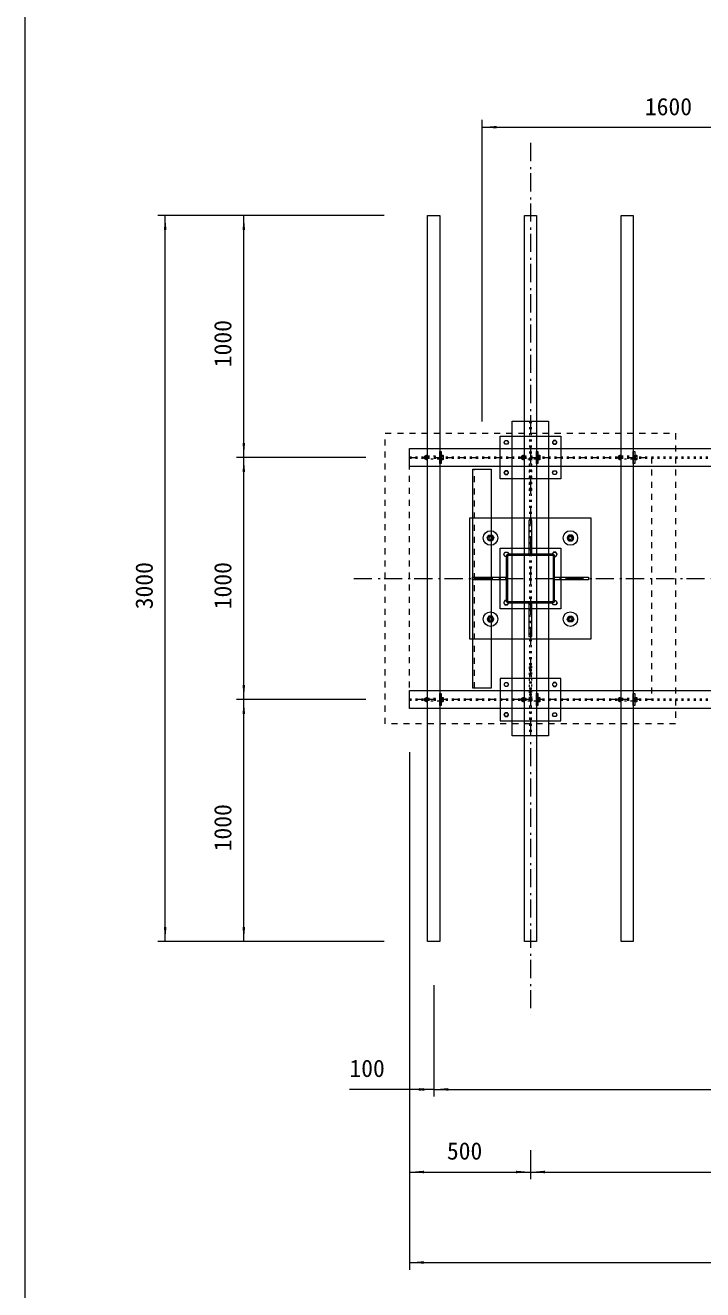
# Model space of a CAD drawing. Units: millimetres, scale not verified. Extents: x -11700 to 11700, y -8360 to 8374.
# Drawn here: x -11700 to -8900, y -5333 to -110 of the extents above; entities that cross this region are included whole.
import ezdxf
from ezdxf.enums import TextEntityAlignment as Align

# ---------------------------------------------------------------- set-up
doc = ezdxf.new("R2010")
doc.units = ezdxf.units.MM
doc.header["$LTSCALE"] = 60
for name, pattern in [('USER1', [0.833282, 0.416565, -0.416718]), ('USER5', [0.416565, 0.138855, -0.27771]), ('USER6', [2.083282, 1.25, -0.416565, 0.138855, -0.277863])]:
    doc.linetypes.add(name, pattern=pattern)
doc.layers.add('0-1_IMPORTED', color=30, linetype='Continuous', lineweight=18)
doc.styles.add('ＭＳ ゴシック', font='')
doc.styles.get('ＭＳ ゴシック').set_extended_font_data('MS Gothic')

msp = doc.modelspace()

# ---------------------------------------------------------------- linework, layer by layer
at = {"layer": '0-1_IMPORTED', "color": 1}
for p, q in [((-9811.96, -1745.89), (-9811.96, -500.5)), ((-9811.96, -530.5), (-8211.96, -530.5)), ((-10216.96, -895.05), (-11151.75, -895.05)), ((-11121.75, -3895.05), (-11121.75, -895.05)), ((-10216.96, -895.05), (-10826.75, -895.05)), ((-10796.75, -1895.05), (-10796.75, -895.05)), ((-10291.96, -1895.05), (-10826.75, -1895.05)), ((-10291.96, -1895.05), (-10826.75, -1895.05)), ((-10796.75, -2895.05), (-10796.75, -1895.05)), ((-10291.96, -2895.05), (-10826.75, -2895.05)), ((-10291.96, -2895.05), (-10826.75, -2895.05)), ((-10796.75, -3895.05), (-10796.75, -2895.05)), ((-10111.96, -3112.55), (-10111.96, -4876.74)), ((-10111.96, -3112.55), (-10111.96, -5250.5)), ((-10216.96, -3895.05), (-11151.75, -3895.05)), ((-10216.96, -3895.05), (-10826.75, -3895.05)), ((-10011.96, -4075.05), (-10011.96, -4535.5)), ((-10111.96, -4255.05), (-10111.96, -4535.5)), ((-10011.96, -4255.05), (-10011.96, -4535.5)), ((-10111.96, -4505.5), (-10360.21, -4505.5)), ((-10011.96, -4505.5), (-10111.96, -4505.5)), ((-10011.96, -4505.5), (-1211.96, -4505.5)), ((-9611.96, -4756.74), (-9611.96, -4876.74)), ((-9611.96, -4756.74), (-9611.96, -4876.74)), ((-10111.96, -4846.74), (-9611.96, -4846.74)), ((-9611.96, -4846.74), (-5611.96, -4846.74)), ((-10111.96, -5220.5), (-1111.96, -5220.5))]:
    msp.add_line(p, q, dxfattribs=at)
at = {"layer": '0-1_IMPORTED', "color": 7, "linetype": 'USER6', "lineweight": 9}
for p, q in [((-9611.96, -595.5), (-9611.96, -4195.5)), ((-10342, -2395.05), (-742, -2395.05))]:
    msp.add_line(p, q, dxfattribs=at)
at = {"layer": '0-1_IMPORTED', "linetype": 'USER5'}
for p, q in [((-9615.46, -1745.05), (-9615.46, -3045.05)), ((-9608.46, -1745.05), (-9608.46, -3045.05)), ((-10111.96, -1892.55), (-5611.96, -1892.55)), ((-10111.96, -1897.55), (-5611.96, -1897.55)), ((-10111.96, -2892.55), (-5611.96, -2892.55)), ((-10111.96, -2897.55), (-5611.96, -2897.55))]:
    msp.add_line(p, q, dxfattribs=at)
at = {"layer": '0-1_IMPORTED'}
for p, q in [((-10043.46, -1887.9), (-10043.46, -1902.21)), ((-10042.75, -1895.05), (-10039.18, -1895.05)), ((-9973.57, -1890.43), (-9979.36, -1890.43)), ((-9979.36, -1899.67), (-9973.57, -1899.67)), ((-9643.46, -1887.9), (-9643.46, -1902.21)), ((-9642.75, -1895.05), (-9639.18, -1895.05)), ((-9573.57, -1890.43), (-9579.36, -1890.43)), ((-9579.36, -1899.67), (-9573.57, -1899.67)), ((-9243.46, -1887.9), (-9243.46, -1902.21)), ((-9242.75, -1895.05), (-9239.18, -1895.05)), ((-9173.57, -1890.43), (-9179.36, -1890.43)), ((-9179.36, -1899.67), (-9173.57, -1899.67)), ((-9611.97, -2294.95), (-9702.97, -2294.95)), ((-9520.97, -2294.95), (-9611.97, -2294.95)), ((-9611.97, -2299.45), (-9702.97, -2299.45)), ((-9520.97, -2299.45), (-9611.97, -2299.45)), ((-10043.46, -2887.9), (-10043.46, -2902.21)), ((-10042.75, -2895.05), (-10039.18, -2895.05)), ((-9973.57, -2890.43), (-9979.36, -2890.43)), ((-9979.36, -2899.67), (-9973.57, -2899.67)), ((-9643.46, -2887.9), (-9643.46, -2902.21)), ((-9642.75, -2895.05), (-9639.18, -2895.05)), ((-9573.57, -2890.43), (-9579.36, -2890.43)), ((-9579.36, -2899.67), (-9573.57, -2899.67)), ((-9243.46, -2887.9), (-9243.46, -2902.21)), ((-9242.75, -2895.05), (-9239.18, -2895.05)), ((-9173.57, -2890.43), (-9179.36, -2890.43)), ((-9179.36, -2899.67), (-9173.57, -2899.67))]:
    msp.add_line(p, q, dxfattribs=at)
at = {"layer": '0-1_IMPORTED', "linetype": 'USER1'}
msp.add_line((-9842.96, -2847.55), (-9842.96, -1942.55), dxfattribs=at)
at = {"layer": '0-1_IMPORTED'}
for points in [[(-11700, 8140.5), (11700, 8140.5), (11700, -8359.5), (-11700, -8359.5)], [(-10036.96, -895.05), (-9986.96, -895.05), (-9986.96, -3895.05), (-10036.96, -3895.05)], [(-9636.96, -895.05), (-9586.96, -895.05), (-9586.96, -3895.05), (-9636.96, -3895.05)], [(-9236.96, -895.05), (-9186.96, -895.05), (-9186.96, -3895.05), (-9236.96, -3895.05)], [(-9686.96, -1745.05), (-9536.96, -1745.05), (-9536.96, -3045.05), (-9686.96, -3045.05)], [(-9736.96, -1807.55), (-9486.96, -1807.55), (-9486.96, -1982.55), (-9736.96, -1982.55)], [(-9721.2, -1832.55), (-9716.58, -1824.55), (-9707.34, -1824.55), (-9702.73, -1832.55), (-9707.34, -1840.55), (-9716.58, -1840.55)], [(-9502.73, -1832.55), (-9507.34, -1824.55), (-9516.58, -1824.55), (-9521.2, -1832.55), (-9516.58, -1840.55), (-9507.34, -1840.55)], [(-10111.96, -1857.55), (-5611.96, -1857.55), (-5611.96, -1932.55), (-10111.96, -1932.55)], [(-10036.96, -1877.55), (-10038.46, -1877.55), (-10038.46, -1912.55), (-10036.96, -1912.55)], [(-9986.96, -1870.05), (-9980.96, -1870.05), (-9980.96, -1920.05), (-9986.96, -1920.05)], [(-9636.96, -1877.55), (-9638.46, -1877.55), (-9638.46, -1912.55), (-9636.96, -1912.55)], [(-9586.96, -1870.05), (-9580.96, -1870.05), (-9580.96, -1920.05), (-9586.96, -1920.05)], [(-9236.96, -1877.55), (-9238.46, -1877.55), (-9238.46, -1912.55), (-9236.96, -1912.55)], [(-9186.96, -1870.05), (-9180.96, -1870.05), (-9180.96, -1920.05), (-9186.96, -1920.05)], [(-10043.46, -1886.05), (-10038.46, -1886.05), (-10038.46, -1904.05), (-10043.46, -1904.05)], [(-9980.96, -1886.05), (-9979.36, -1886.05), (-9979.36, -1904.05), (-9980.96, -1904.05)], [(-9979.36, -1885.82), (-9973.57, -1885.82), (-9972.85, -1887.05), (-9972.85, -1903.05), (-9973.57, -1904.29), (-9979.36, -1904.29)], [(-9643.46, -1886.05), (-9638.46, -1886.05), (-9638.46, -1904.05), (-9643.46, -1904.05)], [(-9580.96, -1886.05), (-9579.36, -1886.05), (-9579.36, -1904.05), (-9580.96, -1904.05)], [(-9579.36, -1885.82), (-9573.57, -1885.82), (-9572.85, -1887.05), (-9572.85, -1903.05), (-9573.57, -1904.29), (-9579.36, -1904.29)], [(-9243.46, -1886.05), (-9238.46, -1886.05), (-9238.46, -1904.05), (-9243.46, -1904.05)], [(-9180.96, -1886.05), (-9179.36, -1886.05), (-9179.36, -1904.05), (-9180.96, -1904.05)], [(-9179.36, -1885.82), (-9173.57, -1885.82), (-9172.85, -1887.05), (-9172.85, -1903.05), (-9173.57, -1904.29), (-9179.36, -1904.29)], [(-9849.46, -1942.55), (-9774.46, -1942.55), (-9774.46, -2847.55), (-9849.46, -2847.55)], [(-9721.2, -1957.55), (-9716.58, -1965.55), (-9707.34, -1965.55), (-9702.73, -1957.55), (-9707.34, -1949.55), (-9716.58, -1949.55)], [(-9502.73, -1957.55), (-9507.34, -1965.55), (-9516.58, -1965.55), (-9521.2, -1957.55), (-9516.58, -1949.55), (-9507.34, -1949.55)], [(-9861.97, -2144.95), (-9361.97, -2144.95), (-9361.97, -2644.95), (-9861.97, -2644.95)], [(-9617.97, -2154.95), (-9617.97, -2294.95), (-9605.97, -2294.95), (-9605.97, -2154.95)], [(-9763.11, -2227.55), (-9770.04, -2239.55), (-9783.89, -2239.55), (-9790.82, -2227.55), (-9783.89, -2215.55), (-9770.04, -2215.55)], [(-9460.82, -2227.55), (-9453.89, -2239.55), (-9440.04, -2239.55), (-9433.11, -2227.55), (-9440.04, -2215.55), (-9453.89, -2215.55)], [(-9736.96, -2270.05), (-9486.96, -2270.05), (-9486.96, -2520.05), (-9736.96, -2520.05)], [(-9722.36, -2295.05), (-9717.16, -2286.05), (-9706.77, -2286.05), (-9701.57, -2295.05), (-9706.77, -2304.05), (-9717.16, -2304.05)], [(-9501.57, -2295.05), (-9506.77, -2286.05), (-9517.16, -2286.05), (-9522.36, -2295.05), (-9517.16, -2304.05), (-9506.77, -2304.05)], [(-9851.97, -2388.95), (-9711.97, -2388.95), (-9711.97, -2400.95), (-9851.97, -2400.95)], [(-9371.97, -2400.95), (-9511.97, -2400.95), (-9511.97, -2388.95), (-9371.97, -2388.95)], [(-9722.36, -2495.05), (-9717.16, -2504.05), (-9706.77, -2504.05), (-9701.57, -2495.05), (-9706.77, -2486.05), (-9717.16, -2486.05)], [(-9605.97, -2634.95), (-9605.97, -2494.95), (-9617.97, -2494.95), (-9617.97, -2634.95)], [(-9501.57, -2495.05), (-9506.77, -2504.05), (-9517.16, -2504.05), (-9522.36, -2495.05), (-9517.16, -2486.05), (-9506.77, -2486.05)], [(-9763.11, -2562.55), (-9770.04, -2550.55), (-9783.89, -2550.55), (-9790.82, -2562.55), (-9783.89, -2574.55), (-9770.04, -2574.55)], [(-9460.82, -2562.55), (-9453.89, -2550.55), (-9440.04, -2550.55), (-9433.11, -2562.55), (-9440.04, -2574.55), (-9453.89, -2574.55)], [(-9736.96, -2982.55), (-9486.96, -2982.55), (-9486.96, -2807.55), (-9736.96, -2807.55)], [(-10111.96, -2857.55), (-5611.96, -2857.55), (-5611.96, -2932.55), (-10111.96, -2932.55)], [(-9986.96, -2870.05), (-9980.96, -2870.05), (-9980.96, -2920.05), (-9986.96, -2920.05)], [(-9721.2, -2832.55), (-9716.58, -2824.55), (-9707.34, -2824.55), (-9702.73, -2832.55), (-9707.34, -2840.55), (-9716.58, -2840.55)], [(-9586.96, -2870.05), (-9580.96, -2870.05), (-9580.96, -2920.05), (-9586.96, -2920.05)], [(-9502.73, -2832.55), (-9507.34, -2824.55), (-9516.58, -2824.55), (-9521.2, -2832.55), (-9516.58, -2840.55), (-9507.34, -2840.55)], [(-9186.96, -2870.05), (-9180.96, -2870.05), (-9180.96, -2920.05), (-9186.96, -2920.05)], [(-10043.46, -2886.05), (-10038.46, -2886.05), (-10038.46, -2904.05), (-10043.46, -2904.05)], [(-10036.96, -2877.55), (-10038.46, -2877.55), (-10038.46, -2912.55), (-10036.96, -2912.55)], [(-9980.96, -2886.05), (-9979.36, -2886.05), (-9979.36, -2904.05), (-9980.96, -2904.05)], [(-9979.36, -2885.82), (-9973.57, -2885.82), (-9972.85, -2887.05), (-9972.85, -2903.05), (-9973.57, -2904.29), (-9979.36, -2904.29)], [(-9643.46, -2886.05), (-9638.46, -2886.05), (-9638.46, -2904.05), (-9643.46, -2904.05)], [(-9636.96, -2877.55), (-9638.46, -2877.55), (-9638.46, -2912.55), (-9636.96, -2912.55)], [(-9580.96, -2886.05), (-9579.36, -2886.05), (-9579.36, -2904.05), (-9580.96, -2904.05)], [(-9579.36, -2885.82), (-9573.57, -2885.82), (-9572.85, -2887.05), (-9572.85, -2903.05), (-9573.57, -2904.29), (-9579.36, -2904.29)], [(-9243.46, -2886.05), (-9238.46, -2886.05), (-9238.46, -2904.05), (-9243.46, -2904.05)], [(-9236.96, -2877.55), (-9238.46, -2877.55), (-9238.46, -2912.55), (-9236.96, -2912.55)], [(-9180.96, -2886.05), (-9179.36, -2886.05), (-9179.36, -2904.05), (-9180.96, -2904.05)], [(-9179.36, -2885.82), (-9173.57, -2885.82), (-9172.85, -2887.05), (-9172.85, -2903.05), (-9173.57, -2904.29), (-9179.36, -2904.29)], [(-9721.2, -2957.55), (-9716.58, -2965.55), (-9707.34, -2965.55), (-9702.73, -2957.55), (-9707.34, -2949.55), (-9716.58, -2949.55)], [(-9502.73, -2957.55), (-9507.34, -2965.55), (-9516.58, -2965.55), (-9521.2, -2957.55), (-9516.58, -2949.55), (-9507.34, -2949.55)]]:
    msp.add_lwpolyline(points, close=True, dxfattribs=at)
at = {"layer": '0-1_IMPORTED', "linetype": 'USER1'}
for points in [[(-10211.97, -1795.05), (-9011.97, -1795.05), (-9011.97, -2995.05), (-10211.97, -2995.05)], [(-10111.97, -1895.05), (-9111.97, -1895.05), (-9111.97, -2895.05), (-10111.97, -2895.05)]]:
    msp.add_lwpolyline(points, close=True, dxfattribs=at)
at = {"layer": '0-1_IMPORTED', "linetype": 'USER5'}
for points in [[(-9979.36, -1890.05), (-10048.06, -1890.05), (-10049.36, -1891.35), (-10049.36, -1898.75), (-10048.06, -1900.05), (-9979.36, -1900.05)], [(-9579.36, -1890.05), (-9648.06, -1890.05), (-9649.36, -1891.35), (-9649.36, -1898.75), (-9648.06, -1900.05), (-9579.36, -1900.05)], [(-9179.36, -1890.05), (-9248.06, -1890.05), (-9249.36, -1891.35), (-9249.36, -1898.75), (-9248.06, -1900.05), (-9179.36, -1900.05)], [(-9979.36, -2890.05), (-10048.06, -2890.05), (-10049.36, -2891.35), (-10049.36, -2898.75), (-10048.06, -2900.05), (-9979.36, -2900.05)], [(-9579.36, -2890.05), (-9648.06, -2890.05), (-9649.36, -2891.35), (-9649.36, -2898.75), (-9648.06, -2900.05), (-9579.36, -2900.05)], [(-9179.36, -2890.05), (-9248.06, -2890.05), (-9249.36, -2891.35), (-9249.36, -2898.75), (-9248.06, -2900.05), (-9179.36, -2900.05)]]:
    msp.add_lwpolyline(points, dxfattribs=at)
for points in [[(-9616.46, -1897.55), (-9607.46, -1897.55), (-9607.46, -2032.55), (-9616.46, -2032.55)], [(-9616.46, -2757.55), (-9607.46, -2757.55), (-9607.46, -2892.55), (-9616.46, -2892.55)]]:
    msp.add_lwpolyline(points, close=True, dxfattribs=at)
at = {"layer": '0-1_IMPORTED'}
for points in [[(-9711.97, -2303.95), (-9711.97, -2394.95), (-9711.97, -2485.95)], [(-9707.47, -2303.95), (-9707.47, -2394.95), (-9707.47, -2485.95)], [(-9516.47, -2485.95), (-9516.47, -2394.95), (-9516.47, -2303.95)], [(-9511.97, -2485.95), (-9511.97, -2394.95), (-9511.97, -2303.95)], [(-9702.97, -2490.45), (-9611.97, -2490.45), (-9520.97, -2490.45)], [(-9702.97, -2494.95), (-9611.97, -2494.95), (-9520.97, -2494.95)]]:
    msp.add_lwpolyline(points, dxfattribs=at)
for centre, radius in [((-9711.96, -1832.55), 8), ((-9511.96, -1832.55), 8), ((-9711.96, -1957.55), 8), ((-9511.96, -1957.55), 8), ((-9776.97, -2227.55), 30), ((-9776.97, -2227.55), 12), ((-9776.97, -2227.55), 6.27), ((-9446.97, -2227.55), 30), ((-9446.97, -2227.55), 12), ((-9446.97, -2227.55), 6.27), ((-9711.96, -2295.05), 9), ((-9511.96, -2295.05), 9), ((-9711.96, -2495.05), 9), ((-9511.96, -2495.05), 9), ((-9776.97, -2562.55), 30), ((-9776.97, -2562.55), 12), ((-9776.97, -2562.55), 6.27), ((-9446.97, -2562.55), 30), ((-9446.97, -2562.55), 12), ((-9446.97, -2562.55), 6.27), ((-9711.96, -2832.55), 8), ((-9511.96, -2832.55), 8), ((-9711.96, -2957.55), 8), ((-9511.96, -2957.55), 8)]:
    msp.add_circle(centre, radius, dxfattribs=at)
for centre, radius, start, end in [((-10043.46, -1895.05), 7.15, 90, 180), ((-10043.46, -1895.05), 7.15, 180, 270), ((-9643.46, -1895.05), 7.15, 90, 180), ((-9643.46, -1895.05), 7.15, 180, 270), ((-9243.46, -1895.05), 7.15, 90, 180), ((-9243.46, -1895.05), 7.15, 180, 270), ((-9702.97, -2303.95), 9, 90, 180), ((-9520.97, -2303.95), 9, 0, 90), ((-9702.97, -2303.95), 4.5, 90, 180), ((-9520.97, -2303.95), 4.5, 0, 90), ((-9702.97, -2485.95), 9, 180, 270), ((-9702.97, -2485.95), 4.5, 180, 270), ((-9520.97, -2485.95), 9, 270, 0), ((-9520.97, -2485.95), 4.5, 270, 360), ((-10043.46, -2895.05), 7.15, 90, 180), ((-10043.46, -2895.05), 7.15, 180, 270), ((-9643.46, -2895.05), 7.15, 90, 180), ((-9643.46, -2895.05), 7.15, 180, 270), ((-9243.46, -2895.05), 7.15, 90, 180), ((-9243.46, -2895.05), 7.15, 180, 270)]:
    msp.add_arc(centre, radius, start, end, dxfattribs=at)
at = {"layer": '0-1_IMPORTED', "color": 1}
for centre, start, end in [((-9776.97, -2227.55), 270, 200), ((-9446.97, -2227.55), 340, 270), ((-9776.97, -2562.55), 160, 90), ((-9446.97, -2562.55), 90, 20)]:
    msp.add_arc(centre, 8, start, end, dxfattribs=at)
for points in [[(-9811.96, -530.5), (-9751.97, -525.25), (-9751.97, -535.75)], [(-11121.75, -895.05), (-11116.51, -955.05), (-11127, -955.05)], [(-10796.75, -895.05), (-10791.51, -955.05), (-10802, -955.05)], [(-10796.75, -1895.05), (-10802, -1835.06), (-10791.51, -1835.06)], [(-10796.75, -1895.05), (-10791.51, -1955.05), (-10802, -1955.05)], [(-10796.75, -2895.05), (-10802, -2835.06), (-10791.51, -2835.06)], [(-10796.75, -2895.05), (-10791.51, -2955.05), (-10802, -2955.05)], [(-11121.75, -3895.05), (-11127, -3835.06), (-11116.51, -3835.06)], [(-10796.75, -3895.05), (-10802, -3835.06), (-10791.51, -3835.06)], [(-10111.96, -4505.5), (-10051.97, -4500.25), (-10051.97, -4510.75)], [(-10011.96, -4505.5), (-10071.96, -4510.75), (-10071.96, -4500.25)], [(-10011.96, -4505.5), (-9951.97, -4500.25), (-9951.97, -4510.75)], [(-10111.96, -4846.74), (-10051.97, -4841.49), (-10051.97, -4851.99)], [(-9611.96, -4846.74), (-9671.96, -4851.99), (-9671.96, -4841.49)], [(-9611.96, -4846.74), (-9551.97, -4841.49), (-9551.97, -4851.99)], [(-10111.96, -5220.5), (-10051.97, -5215.25), (-10051.97, -5225.75)]]:
    msp.add_solid(points, dxfattribs=at)

# ---------------------------------------------------------------- texts
at = {"layer": '0-1_IMPORTED', "color": 7, "style": 'ＭＳ ゴシック'}
for s, p in [('1600', (-9138.96, -502.72)), ('100', (-10360.21, -4475.72)), ('500', (-9957.21, -4816.96))]:
    msp.add_text(s, height=71.65, dxfattribs=at).set_placement(p, align=Align.BOTTOM_LEFT)
for s, p in [('1000', (-10826.53, -1522.05)), ('3000', (-11151.53, -2522.05)), ('1000', (-10826.53, -2522.05)), ('1000', (-10826.53, -3522.05))]:
    msp.add_text(s, height=71.65, rotation=90, dxfattribs=at).set_placement(p, align=Align.BOTTOM_LEFT)

doc.saveas('drawing.dxf')
